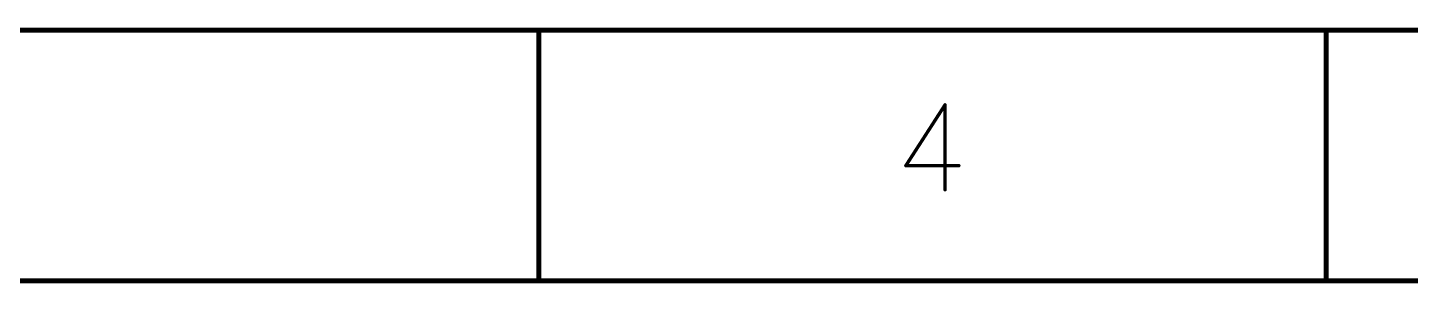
# Model space of a CAD drawing. Extents: x -2963 to -2452, y -1056 to -650.
# Drawn here: x -2710.3 to -2627.5, y -665.5 to -650.2 of the extents above; entities that cross this region are included whole.
import ezdxf

# ---------------------------------------------------------------- set-up
doc = ezdxf.new("R2010")
doc.units = 0
doc.header["$MEASUREMENT"] = 0
doc.layers.add('DRILLDRAWING', color=1, linetype='CONTINUOUS')

msp = doc.modelspace()

# ---------------------------------------------------------------- linework, layer by layer
at = {"layer": 'DRILLDRAWING'}
for points, const_width in [([(-2962.509, -650.341), (-2452.523, -650.341)], 0.3), ([(-2679.684, -665.341), (-2679.684, -650.341)], 0.3), ([(-2632.509, -665.341), (-2632.509, -650.341)], 0.3), ([(-2657.699, -658.449), (-2655.35, -654.809)], 0.203), ([(-2655.35, -659.889), (-2655.35, -654.809)], 0.203), ([(-2657.699, -658.449), (-2654.524, -658.449)], 0.203), ([(-2932.509, -665.341), (-2482.509, -665.341)], 0.3)]:
    msp.add_lwpolyline(points, dxfattribs=dict(at, const_width=const_width))
for points, const_width in [([(-2679.759, -650.341, 1), (-2679.609, -650.341, 1)], 0.15), ([(-2632.584, -650.341, 1), (-2632.434, -650.341, 1)], 0.15), ([(-2655.401, -654.809, 1), (-2655.299, -654.809, 1)], 0.102), ([(-2655.401, -654.809, 1), (-2655.299, -654.809, 1)], 0.102), ([(-2657.75, -658.449, 1), (-2657.649, -658.449, 1)], 0.102), ([(-2657.75, -658.449, 1), (-2657.649, -658.449, 1)], 0.102), ([(-2654.575, -658.449, 1), (-2654.474, -658.449, 1)], 0.102), ([(-2655.401, -659.889, 1), (-2655.299, -659.889, 1)], 0.102), ([(-2679.759, -665.341, 1), (-2679.609, -665.341, 1)], 0.15), ([(-2632.584, -665.341, 1), (-2632.434, -665.341, 1)], 0.15)]:
    msp.add_lwpolyline(points, format="xyb", close=True, dxfattribs=dict(at, const_width=const_width))

doc.saveas('drawing.dxf')
